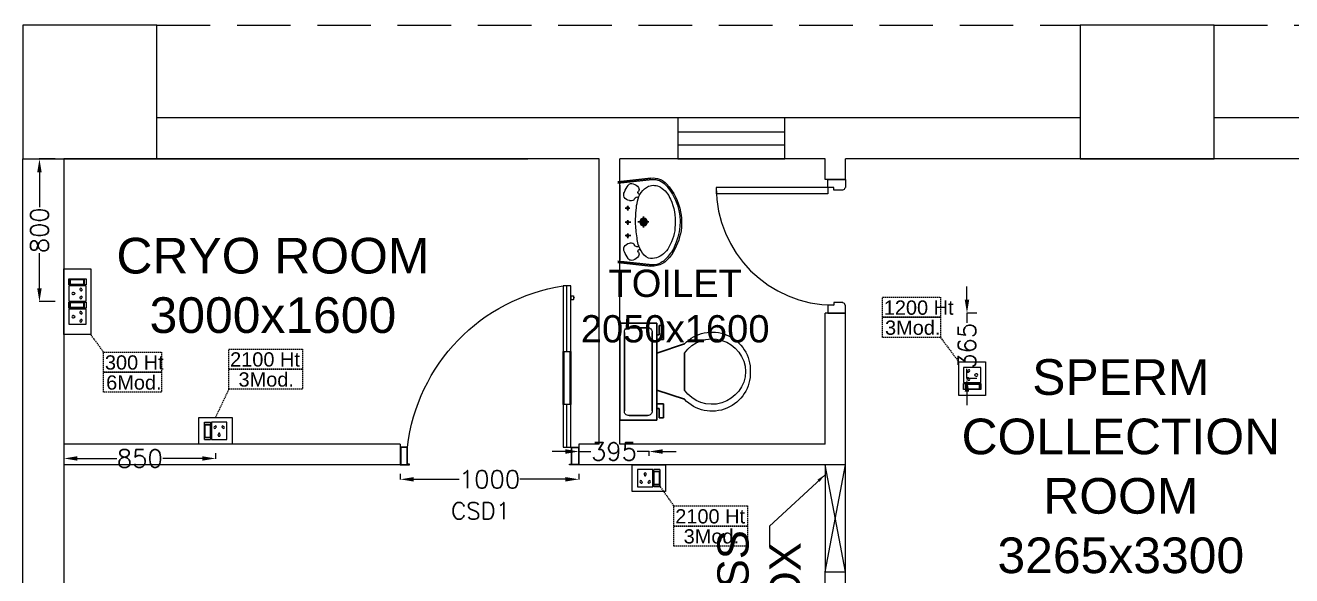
# Model space of a CAD drawing. Extents: x 3505867 to 4040009, y -660366 to -590408.
# Drawn here: x 3612446 to 3619542, y -598861 to -595773 of the extents above; entities that cross this region are included whole.
import ezdxf

# ---------------------------------------------------------------- set-up
doc = ezdxf.new("R2010")
doc.units = 0
doc.header["$LTSCALE"] = 6
doc.header["$MEASUREMENT"] = 0
for name, pattern in [('1', [0]), ('DASHED2', [0.375, 0.25, -0.125]), ('HIDDEN', [0.375, 0.25, -0.125])]:
    doc.linetypes.add(name, pattern=pattern)
doc.layers.get('0').update_dxf_attribs({"linetype": 'CONTINUOUS', "lineweight": 0})
doc.layers.get('Defpoints').update_dxf_attribs({"linetype": 'CONTINUOUS', "lineweight": 0})
for name, color, linetype, lineweight in [('1200 Door', 144, 'CONTINUOUS', 0), ('Chajja', 7, 'CONTINUOUS', 0), ('COL', 5, 'CONTINUOUS', 0), ('DIM', 7, 'CONTINUOUS', 0), ('DOOR', 44, 'CONTINUOUS', 0), ('ELE-1 NO 6-16A RAW POWER SOCKET', 1, 'CONTINUOUS', 0), ('ELE-2NOS OF 6-16 RAW POWER SOCKET', 1, 'CONTINUOUS', 0), ('ELE-CABLE TRAY', 31, 'CONTINUOUS', 0), ('ELE. 2N0S OF 6-16 UPS SOCKETS', 191, 'CONTINUOUS', 0), ('Single Leaf Door', 4, 'CONTINUOUS', 0), ('TEXT', 5, 'CONTINUOUS', 0), ('WALL', 10, 'CONTINUOUS', 0), ('WIN', 151, 'CONTINUOUS', 0), ('Window', 161, 'CONTINUOUS', 0)]:
    doc.layers.add(name, color=color, linetype=linetype, lineweight=lineweight)
doc.layers.add('CFT_LOOPING', color=7, linetype='1', lineweight=0, true_color=0xd6d600)
doc.layers.add('ELE-6A AC SOCKET', color=7, linetype='CONTINUOUS', lineweight=0, true_color=0x00ceb6)
doc.styles.add('ARIAL', font='arial.ttf')
doc.styles.add('ROMANS', font='romans.shx')
doc.styles.get("Standard").update_dxf_attribs({"font": 'SIMPLEX'})
doc.dimstyles.new('AEPL1', dxfattribs={"dimtxt": 100, "dimasz": 75, "dimexe": 1.25, "dimexo": 50, "dimtad": 0, "dimdec": 0, "dimtxsty": 'ROMANS', "dimcen": 2.5, "dimclrd": 7, "dimclre": 7, "dimadec": 0, "dimazin": 0, "dimtfac": 1, "dimtdec": 0, "dimtmove": 0, "dimatfit": 3, "dimfxl": 1, "dimlwd": 0, "dimlwe": 0, "dimarcsym": 0})
doc.dimstyles.new('TEXT', dxfattribs={"dimscale": 0, "dimtxt": 500, "dimasz": 100, "dimexe": 75, "dimexo": 100, "dimgap": 50, "dimtad": 0, "dimdec": 0, "dimzin": 0, "dimdsep": 46, "dimtxsty": 'ARIAL', "dimblk": 'OBLIQUE', "dimcen": 0.09, "dimdle": 100, "dimclrd": 256, "dimclre": 256, "dimclrt": 6, "dimadec": 0, "dimazin": 0, "dimtfac": 1, "dimtdec": 0, "dimtofl": 0, "dimtmove": 2, "dimatfit": 3, "dimfxl": 1, "dimfrac": 2, "dimtolj": 1, "dimtzin": 0, "dimarcsym": 0})

# ---------------------------------------------------------------- blocks, each defined once
blk = doc.blocks.new('750')
at = {"layer": 'DOOR'}
for p, q in [((-50, 705), (-47.5, 705)), ((-35, 690), (-35, 692.5)), ((50, 45), (50, 80)), ((50, 80), (675, 80)), ((675, 45), (675, 80)), ((-50, 45), (-47.5, 45)), ((-35, 60), (-35, 57.5)), ((50, 45), (675, 45))]:
    blk.add_line(p, q, dxfattribs=at)
for points in [[(15, 690), (15, 705), (50, 705), (50, 750), (-50, 750), (-50, 705)], [(-35, 690), (15, 690)], [(15, 60), (15, 45), (50, 45), (50, 0), (-50, 0), (-50, 45)], [(-35, 60), (15, 60)]]:
    blk.add_lwpolyline(points, dxfattribs=at)
for centre, start, end in [((-35, 705), 180, 270), ((-35, 45), 90, 180)]:
    blk.add_arc(centre, 12.5, start, end, dxfattribs=at)
at = {"layer": 'DOOR', "color": 145}
blk.add_arc((15, 45), 660, 0, 90, dxfattribs=at)
blk = doc.blocks.new('_Oblique')
at = {"color": 0, "linetype": 'ByBlock', "lineweight": -2}
blk.add_line((-0.5, -0.5), (0.5, 0.5), dxfattribs=at)
blk = doc.blocks.new('*D609')
at = {"layer": 'Defpoints', "color": 0, "linetype": 'ByBlock', "transparency": 16777216}
for p in [(-26825, 15699.2), (-25825, 15699.2), (-25825, 15618.3)]:
    blk.add_point(p, dxfattribs=at)
at = {"layer": 'DIM', "color": 7, "linetype": 'ByBlock', "lineweight": 0, "transparency": 16777216}
for p, q in [((-26825, 15649.2), (-26825, 15617.1)), ((-26750, 15618.3), (-26494.7, 15618.3)), ((-25900, 15618.3), (-26155.3, 15618.3)), ((-25825, 15649.2), (-25825, 15617.1))]:
    blk.add_line(p, q, dxfattribs=at)
at = {"layer": 'DIM', "color": 7, "linetype": 'ByBlock', "transparency": 16777216}
for points in [[(-26750, 15630.8), (-26750, 15605.8), (-26825, 15618.3)], [(-25900, 15630.8), (-25900, 15605.8), (-25825, 15618.3)]]:
    blk.add_solid(points, dxfattribs=at)
at = {"layer": 'DIM', "color": 0, "linetype": 'ByBlock', "transparency": 16777216, "insert": (-26325, 15618.3), "char_height": 100, "attachment_point": 5, "style": 'ROMANS'}
blk.add_mtext('1000', dxfattribs=at)
blk = doc.blocks.new('1000x2100x100 SD')
at = {"layer": 'Single Leaf Door'}
for points in [[(44.2, 338.9), (49.1, 338.9), (49.1, 635.4), (44.2, 635.4)], [(87.8, 635.4), (82.8, 635.4), (82.8, 338.9), (87.8, 338.9)]]:
    blk.add_hatch(color=6, dxfattribs=at).paths.add_polyline_path(points)
at = {"layer": 'Single Leaf Door', "color": 8}
for p, q in [((44.2, 100), (44.2, 1004.2)), ((44.2, 1004.2), (87.8, 1004.2)), ((66, 635.4), (66, 1004.2)), ((87.8, 1004.2), (87.8, 100)), ((29.8, 946.7), (29.8, 928.8)), ((44.2, 948.7), (31.7, 948.7)), ((31.7, 926.8), (44.2, 926.8)), ((44.2, 948.7), (44.2, 926.8)), ((66, 100), (66, 338.9)), ((0, 100), (0, 0)), ((40.2, 100), (0, 100)), ((2, 98), (2, 2)), ((38.2, 98), (2, 98)), ((38.2, 3), (38.2, 98)), ((40.2, 5), (40.2, 100)), ((87.8, 100), (44.2, 100)), ((959.8, 5), (959.8, 100)), ((959.8, 100), (1000, 100)), ((961.8, 3), (961.8, 98)), ((961.8, 98), (998, 98)), ((998, 98), (998, 2)), ((1000, 100), (1000, 0)), ((0, 0), (40.2, 0)), ((2, 2), (40.2, 2)), ((50.1, 3), (38.2, 3)), ((52.1, 5), (40.2, 5)), ((40.2, 2), (50.1, 2)), ((40.2, 0), (52.1, 0)), ((50.1, 2), (50.1, 3)), ((52.1, 0), (52.1, 5)), ((947.9, 5), (959.8, 5)), ((947.9, 0), (947.9, 5)), ((959.8, 0), (947.9, 0)), ((949.9, 3), (961.8, 3)), ((949.9, 2), (949.9, 3)), ((959.8, 2), (949.9, 2)), ((998, 2), (959.8, 2)), ((1000, 0), (959.8, 0))]:
    blk.add_line(p, q, dxfattribs=at)
at = {"layer": 'Single Leaf Door', "color": 6}
for p, q in [((87.8, 635.4), (44.2, 635.4)), ((44.2, 635.4), (44.2, 338.9)), ((49.1, 338.9), (49.1, 635.4)), ((82.8, 338.9), (82.8, 635.4)), ((87.8, 338.9), (87.8, 635.4)), ((44.2, 338.9), (87.8, 338.9))]:
    blk.add_line(p, q, dxfattribs=at)
at = {"layer": 'Single Leaf Door', "color": 6, "ltscale": 100}
blk.add_line((82.8, 635.4), (82.8, 338.9), dxfattribs=at)
at = {"layer": 'Single Leaf Door', "color": 6}
for points in [[(44.2, 635.4), (44.2, 338.9), (49.1, 338.9), (49.1, 635.4), (44.2, 635.4)], [(87.8, 635.4), (87.8, 338.9), (82.8, 338.9), (82.8, 635.4), (87.8, 635.4)]]:
    blk.add_lwpolyline(points, dxfattribs=at)
at = {"layer": 'Single Leaf Door', "ltscale": 5000}
blk.add_lwpolyline([(44.2, 635.4), (44.2, 338.9), (49.1, 338.9), (49.1, 635.4), (44.2, 635.4)], dxfattribs=at)
at = {"layer": 'Single Leaf Door', "color": 8}
for centre, radius, start, end in [((-69.3, -19.8), 1036, 6.64183, 81.27912), ((29.8, 937.7), 3.72, 90, 270), ((31.7, 946.7), 1.98, 90, 180), ((31.7, 928.8), 1.98, 180, 270)]:
    blk.add_arc(centre, radius, start, end, dxfattribs=at)
blk = doc.blocks.new('rhej')
at = {"color": 8, "lineweight": 25}
for p, q in [((271.6, 188.9), (271.6, 266.4)), ((271.6, 266.4), (297.5, 266.4)), ((297.5, 266.4), (297.5, 214.7)), ((297.5, 214.7), (310.4, 214.7)), ((310.4, 279.4), (310.4, -263.7)), ((517.3, 279.4), (310.4, 279.4)), ((336.3, 227.7), (336.3, 7.8)), ((465.6, 253.5), (362.2, 253.5)), ((491.5, 7.8), (491.5, 227.7)), ((517.3, 7.8), (517.3, 279.4)), ((310.4, 111.3), (155.3, 163)), ((310.4, 188.9), (271.6, 188.9)), ((155.3, 7.8), (155.3, 111.3)), ((155.3, 7.8), (155.3, -95.6)), ((336.3, -212), (336.3, 7.8)), ((491.5, 7.8), (491.5, -212)), ((517.3, -263.7), (517.3, 7.8)), ((310.4, -95.6), (155.3, -147.3)), ((271.6, -173.2), (271.6, -250.8)), ((310.4, -173.2), (271.6, -173.2)), ((297.5, -250.8), (297.5, -199.1)), ((297.5, -199.1), (310.4, -199.1)), ((271.6, -250.8), (297.5, -250.8)), ((310.4, -263.7), (517.3, -263.7)), ((465.6, -237.9), (362.2, -237.9))]:
    blk.add_line(p, q, dxfattribs=at)
at = {"color": 8, "extrusion": (0, 0, -1)}
for centre, major_axis, start_param, end_param in [((0, 15.7), (151.4, -151.4), 2.319632, 4.738539), ((358.9, 230.9), (-16.2, -16.2), 0.643501, 2.498091), ((468.8, 230.9), (16.2, -16.2), 3.785094, 5.639684), ((0.9, 2.3), (-133.6, -133.6), 0.814663, 3.31238), ((0, 0), (-151.4, -151.4), 4.686239, 7.105146), ((0.9, 13.4), (-133.6, -133.6), 4.541602, 7.039318), ((358.9, -215.2), (-16.2, -16.2), -0.927295, 0.927295), ((468.8, -215.2), (16.2, -16.2), 5.35589, 7.21048)]:
    blk.add_ellipse(centre, major_axis=major_axis, ratio=1, start_param=start_param, end_param=end_param, dxfattribs=at)
blk = doc.blocks.new('u46')
at = {"color": 8, "lineweight": 25}
for p, q in [((-10.2, 228.4), (174.5, 249.1)), ((-10.2, 220.4), (181.2, 241.9)), ((-0.6, -208.9), (0.6, 208.9)), ((56.5, 80.8), (29.2, 80.8)), ((44.2, 92.9), (44.2, 66.7)), ((61.7, 1.6), (29.2, 1.6)), ((44.2, 13.7), (44.2, -12.6)), ((163.2, 3), (101.8, 3)), ((133.1, -27.2), (133.1, 33.1)), ((44.2, -61.1), (44.2, -87.4)), ((61.7, -73.2), (29.2, -73.2)), ((-10.2, -216.1), (181.2, -237.6)), ((-10.2, -224.1), (174.5, -244.8))]:
    blk.add_line(p, q, dxfattribs=at)
at = {"color": 8, "extrusion": (0, 0, -1)}
for centre, major_axis, start_param, end_param in [((65.8, 198.9), (0, 20.7), -1.101507, 0.481509), ((57.5, 163.3), (-0.3, 56.9), 0.324902, 0.965135), ((187.7, 150.5), (0, 99.5), -0.132539, 0.848731), ((185.8, 147.6), (0.1, 94.4), -0.049658, 0.838116), ((49.5, 13.5), (-0.1, 293.9), 0.809856, 1.41441), ((56, 154.5), (0, 34), 4.33982, 5.202657), ((64.6, 170.4), (0.3, 49.2), 3.359735, 4.09512), ((144.8, 128.2), (1.1, 126.1), -1.238036, -0.892193), ((96.3, 135.9), (0, 7.39), -0.727724, 1.373337), ((208, 103.4), (0, 109.8), -1.431017, -0.436146), ((110.3, 167.2), (-6.08, 6.08), 4.867594, 6.265028), ((110.5, 165), (5.47, 5.47), 2.097053, 3.541809), ((90.3, 184.5), (0, 17.9), 0.880684, 2.260744), ((189.6, 137.7), (0, 70.9), -0.405199, 0.56573), ((153.9, 79), (-0.2, 139.7), 0.557563, 1.193786), ((57.3, 20.1), (0, 275.4), 0.806541, 1.180915), ((44.2, 80.8), (0.02, 6.43), 3.139035, 9.42222), ((62.5, 153), (0, 31.9), 2.620328, 3.422401), ((104.1, 117.8), (-0.2, 26.8), -1.278641, -0.487266), ((387.1, 47.9), (-0.3, 296.4), -1.495794, -1.328336), ((13.1, 6.8), (0, 297.5), 1.141495, 1.637774), ((35, 2.5), (0, 302.7), 1.155365, 1.952189), ((44.2, 1.6), (0.08, 6.43), 3.12883, 9.412015), ((820.2, -1), (0.1, 732.1), -1.56667, -1.474079), ((888.1, 36.7), (0.8, 800.7), 4.558159, 4.668067), ((133.1, 3), (0, 21.6), 3.141254, 9.424439), ((133.1, 3), (-0.1, 15.5), 3.145308, 9.428493), ((133.1, 3), (0, 10.9), 3.142047372431534, 9.42523267961112), ((72.5, -1.7), (-0.1, 274.2), 1.346594, 1.865175), ((44.2, -73.2), (0.02, 6.43), 3.139035, 9.42222), ((62.5, -10.9), (0, 247.5), 1.579809, 2.112792), ((56, -148.1), (0, 34), 4.222121, 5.084958), ((64.6, -163.9), (0.1, 49.2), -0.960797, -0.225412), ((62.5, -146.6), (-0.1, 31.9), -0.276767, 0.525307), ((104.1, -111.4), (0.2, 26.8), 3.628858, 4.420234), ((96.6, -128.2), (-0.03, 8.55), 1.455188, 3.796569), ((263.1, -73.7), (0.1, 166.8), 4.181112, 4.641559), ((163.1, -79.8), (0.2, 126), 2.054055, 2.802751), ((56.1, -13.3), (0.2, 287), 1.808981, 2.322804), ((124.5, -51.6), (-0.2, 200.3), 1.868215, 2.281789), ((144.8, -121.8), (-0.3, 126.1), 4.027191, 4.373034), ((65.8, -192.5), (0, 20.7), 2.661884, 4.2449), ((57.5, -156.9), (0.3, 56.9), 2.176458, 2.816691), ((110.3, -160.8), (-6.08, 6.08), 4.730546, 6.12798), ((111.3, -159.3), (6.17, 6.17), 4.354779, 6.027124), ((90.3, -178.1), (0, 17.9), 0.880848, 2.260908), ((192.6, -126.1), (0, 80.1), 3.554495, 4.299548), ((181.2, -107), (0, 94.7), 2.890537, 3.362984), ((187.2, -138.1), (-0.1, 106), 2.310552, 2.942572), ((171.7, -117.2), (-0.1, 123.1), 2.127435, 2.640092), ((184.7, -162.2), (-0.1, 83.2), 2.850118, 3.264751), ((188.2, -159.7), (0, 78.1), 2.562376, 3.231693)]:
    blk.add_ellipse(centre, major_axis=major_axis, ratio=1, start_param=start_param, end_param=end_param, dxfattribs=at)
blk = doc.blocks.new('6-16A RAW POWER SOCKET 3M')
at = {"layer": 'ELE-1 NO 6-16A RAW POWER SOCKET', "lineweight": 0}
for p, q in [((0, 57.9), (72.3, 57.9)), ((0, 57.9), (72.3, 57.9)), ((0, 32.7), (0, 57.9)), ((0, 57.9), (0, 32.7)), ((7.9, 55.8), (64.4, 55.8)), ((7.9, 34.8), (7.9, 55.8)), ((61.9, 55.8), (61.9, 34.8)), ((64.4, 55.8), (64.4, 34.8)), ((72.3, 57.9), (72.3, 32.7)), ((72.3, 32.7), (0, 32.7)), ((0, 28.5), (0, -34.8)), ((72.3, 28.5), (0, 28.5)), ((64.4, 34.8), (7.9, 34.8)), ((72.3, -34.8), (72.3, 28.5)), ((0, -34.8), (72.3, -34.8))]:
    blk.add_line(p, q, dxfattribs=at)
blk.add_lwpolyline([(92, 82.1), (92, -57.5), (-19.7, -57.5), (-19.7, 82.1)], close=True, dxfattribs=at)
for centre, radius, start, end in [((18.3, -3.1), 4.93, 37.1584, 322.8416), ((23.3, -3.1), 3.14, 251.4031, 108.5969), ((50.3, 14.9), 4.24, 357.49, 264.7311), ((53.2, 11.6), 3.43, 194.9049, 67.3162), ((50.3, -21.2), 4.24, 95.2689, 2.51), ((53.2, -17.8), 3.43, 292.6838, 165.0951)]:
    blk.add_arc(centre, radius, start, end, dxfattribs=at)
blk = doc.blocks.new('54Y')
at = {"layer": 'ELE. 2N0S OF 6-16 UPS SOCKETS', "color": 140, "lineweight": 0}
for p, q in [((26.5, 311.5), (26.5, 277.7)), ((26.5, 277.7), (26.5, 311.5)), ((26.5, 311.5), (123.5, 311.5)), ((26.5, 311.5), (123.5, 311.5)), ((37, 280.5), (37, 308.7)), ((37, 308.7), (113, 308.7)), ((109.6, 308.7), (109.6, 280.5)), ((113, 308.7), (113, 280.5)), ((123.5, 311.5), (123.5, 277.7)), ((123.5, 277.7), (26.5, 277.7)), ((123.5, 272.1), (26.5, 272.1)), ((26.5, 272.1), (26.5, 187.1)), ((113, 280.5), (37, 280.5)), ((123.5, 187.1), (123.5, 272.1)), ((26.5, 187.1), (123.5, 187.1)), ((26.5, 181.4), (26.5, 147.6)), ((26.5, 147.6), (26.5, 181.4)), ((26.5, 181.4), (123.5, 181.4)), ((26.5, 181.4), (123.5, 181.4)), ((123.5, 147.6), (26.5, 147.6)), ((26.5, 142), (26.5, 57)), ((123.5, 142), (26.5, 142)), ((37, 150.4), (37, 178.6)), ((37, 178.6), (113, 178.6)), ((113, 150.4), (37, 150.4)), ((109.6, 178.6), (109.6, 150.4)), ((113, 178.6), (113, 150.4)), ((123.5, 181.4), (123.5, 147.6)), ((123.5, 57), (123.5, 142)), ((26.5, 57), (123.5, 57))]:
    blk.add_line(p, q, dxfattribs=at)
blk.add_lwpolyline([(150, 368.5), (150, 0), (0, 0), (0, 368.5)], close=True, dxfattribs=at)
for centre, radius, start, end in [((51, 229.6), 6.62, 37.15837, 322.84163), ((57.7, 229.6), 4.22, 251.40312, 108.59688), ((93.9, 253.8), 5.7, 357.48997, 264.73109), ((97.9, 249.3), 4.6, 194.90486, 67.31619), ((97.9, 209.8), 4.6, 292.68381, 165.09514), ((93.9, 205.3), 5.7, 95.26891, 2.51003), ((51, 99.5), 6.62, 37.15837, 322.84163), ((57.7, 99.5), 4.22, 251.40312, 108.59688), ((93.9, 123.7), 5.7, 357.48997, 264.73109), ((93.9, 75.2), 5.7, 95.26891, 2.51003), ((97.9, 119.2), 4.6, 194.90486, 67.31619), ((97.9, 79.7), 4.6, 292.68381, 165.09514)]:
    blk.add_arc(centre, radius, start, end, dxfattribs=at)
blk = doc.blocks.new('EQ2WE')
at = {"layer": 'ELE-6A AC SOCKET', "lineweight": 0}
for p, q in [((-98.7, 169.5), (-215.4, 169.5)), ((-215.4, 169.5), (-215.4, 36.3)), ((-98.7, 36.3), (-98.7, 169.5)), ((-91, 36.3), (-91, 169.5)), ((-91, 169.5), (-44.6, 169.5)), ((-44.6, 169.5), (-91, 169.5)), ((-87.1, 50.8), (-87.1, 155)), ((-87.1, 155), (-48.5, 155)), ((-48.5, 155), (-48.5, 50.8)), ((-44.6, 169.5), (-44.6, 36.3)), ((-44.6, 169.5), (-44.6, 36.3)), ((-215.4, 36.3), (-98.7, 36.3)), ((-44.6, 36.3), (-91, 36.3)), ((-48.5, 55.5), (-87.1, 55.5)), ((-48.5, 50.8), (-87.1, 50.8))]:
    blk.add_line(p, q, dxfattribs=at)
blk.add_lwpolyline([(0, 0), (-257.3, 0), (-257.3, 205.9), (0, 205.9)], close=True, dxfattribs=at)
for centre, radius, start, end in [((-157.1, 135.8), 9.08, 307.15837, 232.84163), ((-157.1, 126.7), 5.79, 161.40312, 18.59688), ((-190.3, 76.9), 7.83, 5.26891, 272.51003), ((-184.2, 71.6), 6.31, 202.68381, 75.09514), ((-130, 71.6), 6.31, 104.90486, 337.31619), ((-123.8, 76.9), 7.83, 267.48997, 174.73109)]:
    blk.add_arc(centre, radius, start, end, dxfattribs=at)
blk = doc.blocks.new('*D369')
at = {"layer": 'Defpoints', "color": 0, "linetype": 'ByBlock', "transparency": 16777216}
for p in [(3615942.1, -598164.2), (3615547.2, -598239.2), (3615942.1, -598239.2)]:
    blk.add_point(p, dxfattribs=at)
at = {"layer": 'ELE-CABLE TRAY', "color": 7, "linetype": 'ByBlock', "lineweight": 0, "transparency": 16777216}
for p, q in [((3615472.2, -598164.2), (3615397.2, -598164.2)), ((3615547.2, -598189.2), (3615547.2, -598163)), ((3615547.2, -598164.2), (3615615.5, -598164.2)), ((3615942.1, -598164.2), (3615873.9, -598164.2)), ((3615942.1, -598189.2), (3615942.1, -598163)), ((3616017.1, -598164.2), (3616092.1, -598164.2))]:
    blk.add_line(p, q, dxfattribs=at)
at = {"layer": 'ELE-CABLE TRAY', "color": 7, "linetype": 'ByBlock', "transparency": 16777216}
for points in [[(3615472.2, -598176.7), (3615472.2, -598151.7), (3615547.2, -598164.2)], [(3616017.1, -598151.7), (3616017.1, -598176.7), (3615942.1, -598164.2)]]:
    blk.add_solid(points, dxfattribs=at)
at = {"layer": 'ELE-CABLE TRAY', "color": 0, "linetype": 'ByBlock', "transparency": 16777216, "insert": (3615744.7, -598164.2), "char_height": 100, "attachment_point": 5, "style": 'ROMANS'}
blk.add_mtext('395', dxfattribs=at)
blk = doc.blocks.new('*D370')
at = {"layer": 'Defpoints', "color": 0, "linetype": 'ByBlock', "transparency": 16777216}
for p in [(3612662.2, -598123.2), (3613511.9, -598123.2), (3612662.2, -598203.1)]:
    blk.add_point(p, dxfattribs=at)
at = {"layer": 'ELE-CABLE TRAY', "color": 7, "linetype": 'ByBlock', "lineweight": 0, "transparency": 16777216}
for p, q in [((3612662.2, -598173.2), (3612662.2, -598204.4)), ((3613511.9, -598173.2), (3613511.9, -598204.4)), ((3612737.2, -598203.1), (3612957.9, -598203.1)), ((3613436.9, -598203.1), (3613216.3, -598203.1))]:
    blk.add_line(p, q, dxfattribs=at)
at = {"layer": 'ELE-CABLE TRAY', "color": 7, "linetype": 'ByBlock', "transparency": 16777216}
for points in [[(3612737.2, -598190.6), (3612737.2, -598215.6), (3612662.2, -598203.1)], [(3613436.9, -598215.6), (3613436.9, -598190.6), (3613511.9, -598203.1)]]:
    blk.add_solid(points, dxfattribs=at)
at = {"layer": 'ELE-CABLE TRAY', "color": 0, "linetype": 'ByBlock', "transparency": 16777216, "insert": (3613087.1, -598203.1), "char_height": 100, "attachment_point": 5, "style": 'ROMANS'}
blk.add_mtext('850', dxfattribs=at)
blk = doc.blocks.new('*D371')
at = {"layer": 'Defpoints', "color": 0, "linetype": 'ByBlock', "transparency": 16777216}
for p in [(3612524.6, -596523.2), (3612662.2, -596523.2), (3612662.2, -597323.2)]:
    blk.add_point(p, dxfattribs=at)
at = {"layer": 'ELE-CABLE TRAY', "color": 7, "linetype": 'ByBlock', "lineweight": 0, "transparency": 16777216}
for p, q in [((3612612.2, -596523.2), (3612523.3, -596523.2)), ((3612524.6, -596598.2), (3612524.6, -596794.1)), ((3612524.6, -597248.2), (3612524.6, -597052.4)), ((3612612.2, -597323.2), (3612523.3, -597323.2))]:
    blk.add_line(p, q, dxfattribs=at)
at = {"layer": 'ELE-CABLE TRAY', "color": 7, "linetype": 'ByBlock', "transparency": 16777216}
for points in [[(3612537.1, -596598.2), (3612512.1, -596598.2), (3612524.6, -596523.2)], [(3612512.1, -597248.2), (3612537.1, -597248.2), (3612524.6, -597323.2)]]:
    blk.add_solid(points, dxfattribs=at)
at = {"layer": 'ELE-CABLE TRAY', "color": 0, "linetype": 'ByBlock', "transparency": 16777216, "insert": (3612524.6, -596923.2), "char_height": 100, "attachment_point": 5, "rotation": 90, "style": 'ROMANS'}
blk.add_mtext('800', dxfattribs=at)
blk = doc.blocks.new('*D372')
at = {"layer": 'Defpoints', "color": 0, "linetype": 'ByBlock', "transparency": 16777216}
for p in [(3617722.7, -597388.2), (3617827.2, -597388.2), (3617827.2, -597753.7)]:
    blk.add_point(p, dxfattribs=at)
at = {"layer": 'ELE-CABLE TRAY', "color": 7, "linetype": 'ByBlock', "lineweight": 0, "transparency": 16777216}
for p, q in [((3617722.7, -597313.2), (3617722.7, -597238.2)), ((3617777.2, -597388.2), (3617721.4, -597388.2)), ((3617722.7, -597388.2), (3617722.7, -597441.8)), ((3617722.7, -597753.7), (3617722.7, -597700.2)), ((3617777.2, -597753.7), (3617721.4, -597753.7)), ((3617722.7, -597828.7), (3617722.7, -597903.7))]:
    blk.add_line(p, q, dxfattribs=at)
at = {"layer": 'ELE-CABLE TRAY', "color": 7, "linetype": 'ByBlock', "transparency": 16777216}
for points in [[(3617710.2, -597313.2), (3617735.2, -597313.2), (3617722.7, -597388.2)], [(3617735.2, -597828.7), (3617710.2, -597828.7), (3617722.7, -597753.7)]]:
    blk.add_solid(points, dxfattribs=at)
at = {"layer": 'ELE-CABLE TRAY', "color": 0, "linetype": 'ByBlock', "transparency": 16777216, "insert": (3617722.7, -597571), "char_height": 100, "attachment_point": 5, "rotation": 90, "style": 'ROMANS'}
blk.add_mtext('365', dxfattribs=at)
blk = doc.blocks.new('CIVIL IVF')
at = {"layer": 'Chajja', "color": 8, "linetype": 'HIDDEN', "ltscale": 200}
for p, q in [((-28190, 18165.2), (-23015, 18165.2)), ((-22265, 18165.2), (-16305, 18165.2))]:
    blk.add_line(p, q, dxfattribs=at)
at = {"layer": 'COL', "color": 8}
for points in [[(-28940, 17415.2), (-28190, 17415.2), (-28190, 18165.2), (-28940, 18165.2)], [(-23015, 17415.2), (-22265, 17415.2), (-22265, 18165.2), (-23015, 18165.2)]]:
    blk.add_lwpolyline(points, close=True, dxfattribs=at)
at = {"layer": 'WALL', "color": 8, "linetype": 'ByBlock'}
for p, q in [((-23015, 17645.2), (-28190, 17645.2)), ((-16305, 17645.2), (-22265, 17645.2)), ((-28710, 17415.2), (-28710, 11450.2)), ((-28710, 17415.2), (-28710, 11450.2)), ((-25710, 17415.2), (-28190, 17415.2)), ((-25710, 15815.2), (-25710, 17415.2)), ((-25595, 15815.2), (-25595, 17415.2)), ((-24445, 17415.2), (-25595, 17415.2)), ((-24445, 17300.2), (-24445, 17415.2)), ((-24330, 17300.2), (-24330, 17415.2)), ((-21065, 17415.2), (-24330, 17415.2)), ((-24330, 17300.2), (-24445, 17300.2)), ((-24445, 15815.2), (-24445, 16550.2)), ((-24330, 16550.2), (-24445, 16550.2)), ((-24330, 15699.2), (-24330, 16550.2)), ((-26825, 15815.2), (-28710, 15815.2)), ((-25710, 15815.2), (-25825, 15815.2)), ((-24445, 15815.2), (-25595, 15815.2)), ((-26825, 15699.2), (-28710, 15699.2)), ((-24445, 15699.2), (-25825, 15699.2)), ((-24445, 14115.2, -101230.8), (-24445, 15099.2, -101230.8)), ((-24330, 14115.2), (-24330, 15099.2))]:
    blk.add_line(p, q, dxfattribs=at)
at = {"layer": 'WALL', "color": 8, "lineweight": 0}
for p, q in [((-26530, 17415.2), (-28710, 17415.2)), ((-26825, 15815.2), (-26825, 15699.2)), ((-25825, 15815.2), (-25825, 15699.2))]:
    blk.add_line(p, q, dxfattribs=at)
at = {"layer": 'WALL', "color": 8, "linetype": 'ByBlock'}
blk.add_lwpolyline([(-28940, 10700.2), (-28940, 17415.2), (-26110, 17415.2)], dxfattribs=at)
at = {"layer": 'WIN', "color": 8, "linetype": 'Continuous'}
for p, q in [((-24330, 15099.2), (-24445, 15699.2)), ((-24445, 15099.2, -101230.8), (-24330, 15699.2))]:
    blk.add_line(p, q, dxfattribs=at)
blk.add_lwpolyline([(-24445, 15099.2), (-24330, 15099.2), (-24330, 15699.2), (-24445, 15699.2)], close=True, dxfattribs=at)
at = {"layer": 'Window', "color": 8, "linetype": 'Continuous'}
for points in [[(-24670, 17415.2), (-24670, 17645.2), (-25270, 17645.2), (-25270, 17415.2)], [(-24670, 17495.2), (-24670, 17565.2), (-25270, 17565.2), (-25270, 17495.2)]]:
    blk.add_lwpolyline(points, close=True, dxfattribs=at)
at = {"layer": 'DOOR', "color": 8, "rotation": 180}
blk.add_blockref('750', (-24380, 17300.2), dxfattribs=at)
at = {"layer": 'Single Leaf Door', "color": 8, "xscale": -1}
blk.add_blockref('1000x2100x100 SD', (-25825, 15699.2), dxfattribs=at)
at = {"layer": 'WALL', "color": 8, "linetype": 'ByBlock'}
blk.add_blockref('u46', (-25595, 17059), dxfattribs=at)
at = {"layer": 'WALL', "color": 8, "linetype": 'ByBlock', "rotation": 180}
blk.add_blockref('rhej', (-25077.7, 16230.3), dxfattribs=at)
at = {"layer": '1200 Door', "color": 8, "linetype": 'ByBlock', "style": 'ROMANS'}
blk.add_text('CSD1', height=94.18, dxfattribs=at).set_placement((-26540.5, 15394.3, -35804.4))
at = {"layer": 'DIM', "color": 8, "attachment_point": 5, "style": 'ARIAL'}
for s, insert, char_height, width in [('CRYO ROOM 3000x1600', (-27539, 16704.8), 200, 1982.81), ('TOILET\\P2050x1600', (-25284.7, 16589.2), 153, 1626.956), ('SPERM COLLECTION ROOM 3265x3300', (-22787.2, 15690.7), 200, 1980.803)]:
    blk.add_mtext(s, dxfattribs=dict(at, insert=insert, char_height=char_height, width=width))
at = {"layer": 'DIM', "color": 8, "linetype": 'Continuous', "insert": (-24813.7, 15007.2, -101230.8), "char_height": 175, "width": 1149.25, "attachment_point": 5, "rotation": 90, "style": 'ARIAL'}
blk.add_mtext('PASS BOX', dxfattribs=at)
at = {"layer": 'DIM', "color": 8, "linetype": 'ByBlock'}
dim = blk.add_linear_dim(base=(-25825, 15618.3), p1=(-26825, 15699.2), p2=(-25825, 15699.2), dimstyle='AEPL1', dxfattribs=at)
dim.commit()
dim.dimension.update_dxf_attribs({"geometry": '*D609', "text_midpoint": (-26325, 15618.3)})
at = {"layer": 'WIN', "color": 8, "linetype": 'Continuous'}
blk.add_leader([(-24445, 15644.2, -101230.8), (-24756.5, 15355.6, -101230.8), (-24756.5, 15237.9, -101230.8)], dimstyle='TEXT', override={"dimscale": 1, "dimtxt": 200, "dimasz": 50, "dimfxl": 0.18}, dxfattribs=at)

msp = doc.modelspace()

# ---------------------------------------------------------------- linework, layer by layer
at = {"layer": 'CFT_LOOPING', "color": 7, "linetype": 'DASHED2', "ltscale": 5}
for p, q in [((3612884.1, -597606.5), (3612812.2, -597507.5)), ((3617573.8, -597523.8), (3617677.2, -597662)), ((3613585.7, -597814.4), (3613510.9, -597973.2)), ((3616080.5, -598469.6), (3615998.6, -598352.2))]:
    msp.add_line(p, q, dxfattribs=at)
at = {"layer": 'CFT_LOOPING', "color": 7, "linetype": 'DASHED2', "ltscale": 5, "elevation": 0}
for points in [[(3617249, -597298.8), (3617573.8, -597298.8), (3617573.8, -597411.3), (3617249, -597411.3)], [(3617249, -597411.3), (3617573.8, -597411.3), (3617573.8, -597523.8), (3617249, -597523.8)]]:
    msp.add_lwpolyline(points, close=True, dxfattribs=at)
at = {"layer": 'CFT_LOOPING', "color": 7, "linetype": 'DASHED2', "ltscale": 5}
for points in [[(3612884.1, -597606.5), (3613208.9, -597606.5), (3613208.9, -597719), (3612884.1, -597719)], [(3613585.7, -597589.4), (3613998.3, -597589.4), (3613998.3, -597701.9), (3613585.7, -597701.9)], [(3612884.1, -597719), (3613208.9, -597719), (3613208.9, -597831.5), (3612884.1, -597831.5)], [(3613585.7, -597701.9), (3613998.3, -597701.9), (3613998.3, -597814.4), (3613585.7, -597814.4)], [(3616080.5, -598469.6), (3616493.1, -598469.6), (3616493.1, -598582.1), (3616080.5, -598582.1)], [(3616080.5, -598582.1), (3616493.1, -598582.1), (3616493.1, -598694.6), (3616080.5, -598694.6)]]:
    msp.add_lwpolyline(points, close=True, dxfattribs=at)

# ---------------------------------------------------------------- block references
at = {"linetype": 'ByBlock'}
msp.add_blockref('CIVIL IVF', (3641372.2, -613938.4), dxfattribs=at)
at = {"layer": 'ELE-1 NO 6-16A RAW POWER SOCKET', "linetype": 'ByBlock', "xscale": 1.343246120226769, "yscale": 1.343246120226769, "zscale": 1.343246120226769, "rotation": 180}
msp.add_blockref('6-16A RAW POWER SOCKET 3M', (3617800.8, -597739.2), dxfattribs=at)
at = {"layer": 'ELE-2NOS OF 6-16 RAW POWER SOCKET', "color": 254, "linetype": 'ByBlock', "true_color": 0xdebad0}
msp.add_blockref('54Y', (3612662.2, -597507.5), dxfattribs=at)
at = {"layer": 'ELE-6A AC SOCKET', "color": 254, "linetype": 'ByBlock', "true_color": 0xdebad0, "xscale": 0.7286145446852714, "yscale": 0.7286145446852714, "zscale": 0.7286145446852714, "rotation": 180}
msp.add_blockref('EQ2WE', (3613417.2, -597973.2), dxfattribs=at)
at = {"layer": 'ELE-6A AC SOCKET', "color": 254, "linetype": 'ByBlock', "true_color": 0xdebad0, "xscale": 0.7286145446852714, "yscale": 0.7286145446852714, "zscale": 0.7286145446852714}
msp.add_blockref('EQ2WE', (3616033.9, -598389.2), dxfattribs=at)

# ---------------------------------------------------------------- texts
at = {"layer": 'TEXT', "color": 7, "char_height": 80, "attachment_point": 1}
for s, insert, width in [('\\A1;{\\fArial|b0|i0|c0|p34;1200 Ht\\P}', (3617256.4, -597316.9), 8957.987), ('\\A1;{\\fArial|b0|i0|c0|p34;3Mod.\\P}', (3617263.5, -597429.4), 352.575), ('\\A1;{\\fArial|b0|i0|c0|p34;300 Ht\\P}', (3612891.5, -597624.6), 8957.987), ('\\A1;{\\fArial|b0|i0|c0|p34;2100 Ht}', (3613593.2, -597607.5), 8957.987), ('\\A1;{\\fArial|b0|i0|c0|p34;6Mod.\\P}', (3612898.5, -597737.1), 352.575), ('\\A1;{\\fArial|b0|i0|c0|p34;3Mod.}', (3613640.3, -597720), 352.575), ('\\A1;{\\fArial|b0|i0|c0|p34;2100 Ht}', (3616087.9, -598487.6), 8957.987), ('\\A1;{\\fArial|b0|i0|c0|p34;3Mod.}', (3616135, -598600.1), 352.575)]:
    msp.add_mtext(s, dxfattribs=dict(at, insert=insert, width=width))

# ---------------------------------------------------------------- dimensions: what is measured, and where the dimension line sits
at = {"layer": 'ELE-CABLE TRAY', "color": 0, "linetype": 'ByBlock'}
for base, p1, p2, picture, middle in [((3612524.6, -596523.2), (3612662.2, -597323.2), (3612662.2, -596523.2), '*D371', (3612524.6, -596923.2)), ((3617722.668519, -597388.2466966), (3617827.1854734, -597753.7466966), (3617827.1854734, -597388.2466966), '*D372', (3617722.668519, -597570.9966966))]:
    dim = msp.add_linear_dim(base=base, p1=p1, p2=p2, angle=90, dimstyle='AEPL1', dxfattribs=at)
    dim.commit()
    dim.dimension.update_dxf_attribs({"geometry": picture, "text_midpoint": middle})
for base, p1, p2, picture, middle in [((3612662.2, -598203.1), (3613511.9, -598123.2), (3612662.2, -598123.2), '*D370', (3613087.1, -598203.1)), ((3615942.1, -598164.2), (3615547.2, -598239.2), (3615942.1, -598239.2), '*D369', (3615744.7, -598164.2))]:
    dim = msp.add_linear_dim(base=base, p1=p1, p2=p2, dimstyle='AEPL1', dxfattribs=at)
    dim.commit()
    dim.dimension.update_dxf_attribs({"geometry": picture, "text_midpoint": middle})

doc.saveas('drawing.dxf')
